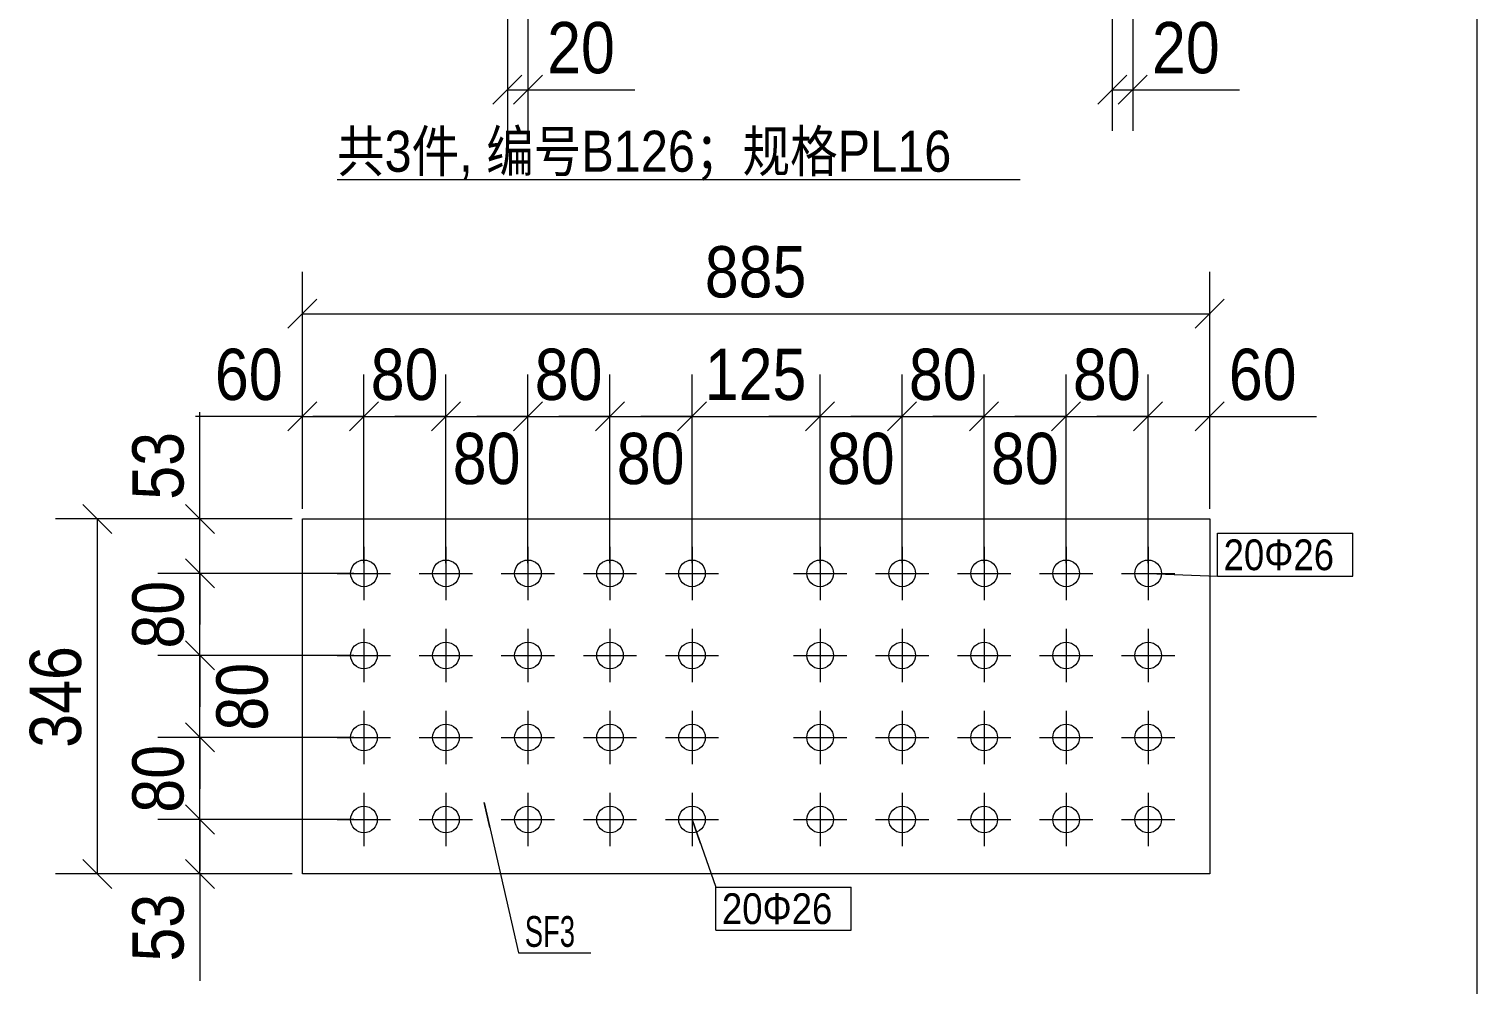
# Model space of a CAD drawing. Header units: inches. Extents: x 0 to 1938, y -2180 to 0.
# Drawn here: x 1143.7 to 1285, y -1586.9 to -1493.8 of the extents above; entities that cross this region are included whole.
import ezdxf

# ---------------------------------------------------------------- set-up
doc = ezdxf.new("R2010")
doc.units = ezdxf.units.IN
doc.header["$MEASUREMENT"] = 0
doc.linetypes.add('XKITLINE00', pattern=[0])
for name, color, linetype, lineweight in [('Bolt', 7, 'Continuous', 0), ('BoltMark', 3, 'Continuous', 0), ('DrawingSheet', 5, 'Continuous', 0), ('OtherObjectType', 1, 'Continuous', 0), ('Part', 2, 'Continuous', 0), ('PartMark', 3, 'Continuous', 0), ('Z-DIMENSIONS', 1, 'Continuous', 0)]:
    doc.layers.add(name, color=color, linetype=linetype, lineweight=lineweight)
doc.styles.add('Arial Narrow', font='ARIAL.TTF')
doc.styles.add('romsim', font='ARIAL.TTF')
doc.styles.add('宋体', font='ARIAL.TTF')

# ---------------------------------------------------------------- blocks, each defined once
blk = doc.blocks.new('*A1588')
at = {"layer": 'Bolt', "color": 2, "linetype": 'XKITLINE00', "lineweight": 0}
for p, q in [((526.42, 200.7), (526.42, 195.5)), ((534.42, 200.7), (534.42, 195.5)), ((542.42, 200.7), (542.42, 195.5)), ((550.42, 200.7), (550.42, 195.5)), ((558.42, 200.7), (558.42, 195.5)), ((523.82, 198.1), (529.02, 198.1)), ((531.82, 198.1), (537.02, 198.1)), ((539.82, 198.1), (545.02, 198.1)), ((547.82, 198.1), (553.02, 198.1)), ((555.82, 198.1), (561.02, 198.1)), ((526.42, 192.7), (526.42, 187.5)), ((534.42, 192.7), (534.42, 187.5)), ((542.42, 192.7), (542.42, 187.5)), ((550.42, 192.7), (550.42, 187.5)), ((558.42, 192.7), (558.42, 187.5)), ((523.82, 190.1), (529.02, 190.1)), ((531.82, 190.1), (537.02, 190.1)), ((539.82, 190.1), (545.02, 190.1)), ((547.82, 190.1), (553.02, 190.1)), ((555.82, 190.1), (561.02, 190.1)), ((526.42, 184.7), (526.42, 179.5)), ((534.42, 184.7), (534.42, 179.5)), ((542.42, 184.7), (542.42, 179.5)), ((550.42, 184.7), (550.42, 179.5)), ((558.42, 184.7), (558.42, 179.5)), ((523.82, 182.1), (529.02, 182.1)), ((531.82, 182.1), (537.02, 182.1)), ((539.82, 182.1), (545.02, 182.1)), ((547.82, 182.1), (553.02, 182.1)), ((555.82, 182.1), (561.02, 182.1)), ((526.42, 176.7), (526.42, 171.5)), ((534.42, 176.7), (534.42, 171.5)), ((542.42, 176.7), (542.42, 171.5)), ((550.42, 176.7), (550.42, 171.5)), ((558.42, 176.7), (558.42, 171.5)), ((523.82, 174.1), (529.02, 174.1)), ((531.82, 174.1), (537.02, 174.1)), ((539.82, 174.1), (545.02, 174.1)), ((547.82, 174.1), (553.02, 174.1)), ((555.82, 174.1), (561.02, 174.1))]:
    blk.add_line(p, q, dxfattribs=at)
for centre in [(526.42, 198.1), (534.42, 198.1), (542.42, 198.1), (550.42, 198.1), (558.42, 198.1), (526.42, 190.1), (534.42, 190.1), (542.42, 190.1), (550.42, 190.1), (558.42, 190.1), (526.42, 182.1), (534.42, 182.1), (542.42, 182.1), (550.42, 182.1), (558.42, 182.1), (526.42, 174.1), (534.42, 174.1), (542.42, 174.1), (550.42, 174.1), (558.42, 174.1)]:
    blk.add_circle(centre, 1.3, dxfattribs=at)
blk = doc.blocks.new('*A1589')
at = {"layer": 'Bolt', "color": 2, "linetype": 'XKITLINE00', "lineweight": 0}
for p, q in [((570.92, 200.7), (570.92, 195.5)), ((578.92, 200.7), (578.92, 195.5)), ((586.92, 200.7), (586.92, 195.5)), ((594.92, 200.7), (594.92, 195.5)), ((602.92, 200.7), (602.92, 195.5)), ((568.32, 198.1), (573.52, 198.1)), ((576.32, 198.1), (581.52, 198.1)), ((584.32, 198.1), (589.52, 198.1)), ((592.32, 198.1), (597.52, 198.1)), ((600.32, 198.1), (605.52, 198.1)), ((570.92, 192.7), (570.92, 187.5)), ((578.92, 192.7), (578.92, 187.5)), ((586.92, 192.7), (586.92, 187.5)), ((594.92, 192.7), (594.92, 187.5)), ((602.92, 192.7), (602.92, 187.5)), ((568.32, 190.1), (573.52, 190.1)), ((576.32, 190.1), (581.52, 190.1)), ((584.32, 190.1), (589.52, 190.1)), ((592.32, 190.1), (597.52, 190.1)), ((600.32, 190.1), (605.52, 190.1)), ((570.92, 184.7), (570.92, 179.5)), ((578.92, 184.7), (578.92, 179.5)), ((586.92, 184.7), (586.92, 179.5)), ((594.92, 184.7), (594.92, 179.5)), ((602.92, 184.7), (602.92, 179.5)), ((568.32, 182.1), (573.52, 182.1)), ((576.32, 182.1), (581.52, 182.1)), ((584.32, 182.1), (589.52, 182.1)), ((592.32, 182.1), (597.52, 182.1)), ((600.32, 182.1), (605.52, 182.1)), ((570.92, 176.7), (570.92, 171.5)), ((578.92, 176.7), (578.92, 171.5)), ((586.92, 176.7), (586.92, 171.5)), ((594.92, 176.7), (594.92, 171.5)), ((602.92, 176.7), (602.92, 171.5)), ((568.32, 174.1), (573.52, 174.1)), ((576.32, 174.1), (581.52, 174.1)), ((584.32, 174.1), (589.52, 174.1)), ((592.32, 174.1), (597.52, 174.1)), ((600.32, 174.1), (605.52, 174.1))]:
    blk.add_line(p, q, dxfattribs=at)
for centre in [(570.92, 198.1), (578.92, 198.1), (586.92, 198.1), (594.92, 198.1), (602.92, 198.1), (570.92, 190.1), (578.92, 190.1), (586.92, 190.1), (594.92, 190.1), (602.92, 190.1), (570.92, 182.1), (578.92, 182.1), (586.92, 182.1), (594.92, 182.1), (602.92, 182.1), (570.92, 174.1), (578.92, 174.1), (586.92, 174.1), (594.92, 174.1), (602.92, 174.1)]:
    blk.add_circle(centre, 1.3, dxfattribs=at)
blk = doc.blocks.new('*A1590')
at = {"layer": 'Part', "color": 2, "linetype": 'XKITLINE00', "lineweight": 0}
for p, q in [((520.42, 168.8), (520.42, 203.4)), ((520.42, 203.4), (608.92, 203.4)), ((608.92, 203.4), (608.92, 168.8)), ((608.92, 168.8), (520.42, 168.8))]:
    blk.add_line(p, q, dxfattribs=at)
blk = doc.blocks.new('*A1597')
at = {"layer": 'DrawingSheet', "color": 5, "linetype": 'XKITLINE00', "lineweight": 0}
blk.add_line((635, 5), (635, 425), dxfattribs=at)
blk = doc.blocks.new('*A1889')
at = {"layer": 'OtherObjectType', "color": 6, "linetype": 'XKITLINE00', "lineweight": 0}
blk.add_line((523.79, 236.5), (590.44, 236.5), dxfattribs=at)
at = {"layer": 'OtherObjectType', "color": 3, "style": '宋体', "width": 0.85}
blk.add_text('共3件, 编号B126；规格PL16', height=4, dxfattribs=at).set_placement((523.79, 237.25))
blk = doc.blocks.new('*A1890')
at = {"layer": 'Z-DIMENSIONS', "color": 4, "linetype": 'XKITLINE00', "lineweight": 0}
for p, q in [((540.42, 256.25), (540.42, 241.25)), ((542.42, 254.25), (542.42, 241.25)), ((541.83, 246.67), (539, 243.84)), ((543.83, 246.67), (541, 243.84)), ((540.42, 245.25), (542.42, 245.25)), ((542.42, 245.25), (552.83, 245.25)), ((542.42, 245.25), (552.83, 245.25))]:
    blk.add_line(p, q, dxfattribs=at)
at = {"layer": 'Z-DIMENSIONS', "color": 7}
for p in [(540.42, 245.25), (542.42, 245.25)]:
    blk.add_point(p, dxfattribs=at)
at = {"layer": 'Z-DIMENSIONS', "color": 7, "style": 'Arial Narrow', "width": 0.85}
blk.add_text('20', height=5, dxfattribs=at).set_placement((544.29, 246.85))
blk = doc.blocks.new('*A1891')
at = {"layer": 'Z-DIMENSIONS', "color": 4, "linetype": 'XKITLINE00', "lineweight": 0}
for p, q in [((601.42, 256.25), (601.42, 241.25)), ((599.42, 254.25), (599.42, 241.25)), ((600.83, 246.67), (598, 243.84)), ((602.83, 246.67), (600, 243.84)), ((599.42, 245.25), (601.42, 245.25)), ((601.42, 245.25), (611.83, 245.25)), ((601.42, 245.25), (611.83, 245.25))]:
    blk.add_line(p, q, dxfattribs=at)
at = {"layer": 'Z-DIMENSIONS', "color": 7}
for p in [(599.42, 245.25), (601.42, 245.25)]:
    blk.add_point(p, dxfattribs=at)
at = {"layer": 'Z-DIMENSIONS', "color": 7, "style": 'Arial Narrow', "width": 0.85}
blk.add_text('20', height=5, dxfattribs=at).set_placement((603.29, 246.85))
blk = doc.blocks.new('*A1918')
at = {"layer": 'Z-DIMENSIONS', "color": 4, "linetype": 'XKITLINE00', "lineweight": 0}
for p, q in [((499, 204.82), (501.83, 201.99)), ((519.42, 203.4), (496.32, 203.4)), ((500.42, 168.8), (500.42, 203.4)), ((499, 170.22), (501.83, 167.39)), ((519.42, 168.8), (496.32, 168.8))]:
    blk.add_line(p, q, dxfattribs=at)
at = {"layer": 'Z-DIMENSIONS', "color": 7}
for p in [(500.42, 203.4), (500.42, 168.8)]:
    blk.add_point(p, dxfattribs=at)
at = {"layer": 'Z-DIMENSIONS', "color": 7, "style": 'Arial Narrow', "width": 0.85}
blk.add_text('346', height=5, rotation=90.0002, dxfattribs=at).set_placement((498.82, 181.1))
blk = doc.blocks.new('*A1919')
at = {"layer": 'Z-DIMENSIONS', "color": 4, "linetype": 'XKITLINE00', "lineweight": 0}
for p, q in [((520.42, 204.4), (520.42, 227.5)), ((608.92, 204.4), (608.92, 227.5)), ((521.83, 224.82), (519, 221.99)), ((610.33, 224.82), (607.5, 221.99)), ((520.42, 223.4), (608.92, 223.4))]:
    blk.add_line(p, q, dxfattribs=at)
at = {"layer": 'Z-DIMENSIONS', "color": 7}
for p in [(520.42, 223.4), (608.92, 223.4)]:
    blk.add_point(p, dxfattribs=at)
at = {"layer": 'Z-DIMENSIONS', "color": 7, "style": 'Arial Narrow', "width": 0.85}
blk.add_text('885', height=5, dxfattribs=at).set_placement((559.67, 225))
blk = doc.blocks.new('*A1920')
at = {"layer": 'Z-DIMENSIONS', "color": 4, "linetype": 'XKITLINE00', "lineweight": 0}
for p, q in [((510.42, 174.1), (510.42, 179.1)), ((509, 175.52), (511.83, 172.69)), ((525.42, 174.1), (506.32, 174.1)), ((510.42, 168.8), (510.42, 174.1)), ((509, 170.22), (511.83, 167.39)), ((519.42, 168.8), (506.32, 168.8)), ((510.42, 168.8), (510.42, 158.39)), ((510.42, 168.8), (510.42, 158.39))]:
    blk.add_line(p, q, dxfattribs=at)
at = {"layer": 'Z-DIMENSIONS', "color": 7}
for p in [(510.42, 174.1), (510.42, 168.8)]:
    blk.add_point(p, dxfattribs=at)
at = {"layer": 'Z-DIMENSIONS', "color": 7, "style": 'Arial Narrow', "width": 0.85}
blk.add_text('53', height=5, rotation=90.0002, dxfattribs=at).set_placement((508.82, 160.26))
blk = doc.blocks.new('*A1921')
at = {"layer": 'Z-DIMENSIONS', "color": 4, "linetype": 'XKITLINE00', "lineweight": 0}
for p, q in [((510.42, 182.1), (510.42, 187.1)), ((509, 183.52), (511.83, 180.69)), ((525.42, 182.1), (506.32, 182.1)), ((510.42, 174.1), (510.42, 182.1)), ((509, 175.52), (511.83, 172.69)), ((525.42, 174.1), (506.32, 174.1)), ((510.42, 174.1), (510.42, 169.1))]:
    blk.add_line(p, q, dxfattribs=at)
at = {"layer": 'Z-DIMENSIONS', "color": 7}
for p in [(510.42, 182.1), (510.42, 174.1)]:
    blk.add_point(p, dxfattribs=at)
at = {"layer": 'Z-DIMENSIONS', "color": 7, "style": 'Arial Narrow', "width": 0.85}
blk.add_text('80', height=5, rotation=90.0002, dxfattribs=at).set_placement((508.82, 174.77))
blk = doc.blocks.new('*A1922')
at = {"layer": 'Z-DIMENSIONS', "color": 4, "linetype": 'XKITLINE00', "lineweight": 0}
for p, q in [((510.42, 190.1), (510.42, 195.1)), ((509, 191.52), (511.83, 188.69)), ((525.42, 190.1), (506.42, 190.1)), ((510.42, 182.1), (510.42, 190.1)), ((509, 183.52), (511.83, 180.69)), ((525.42, 182.1), (506.42, 182.1)), ((510.42, 182.1), (510.42, 177.1))]:
    blk.add_line(p, q, dxfattribs=at)
at = {"layer": 'Z-DIMENSIONS', "color": 7}
for p in [(510.42, 190.1), (510.42, 182.1)]:
    blk.add_point(p, dxfattribs=at)
at = {"layer": 'Z-DIMENSIONS', "color": 7, "style": 'Arial Narrow', "width": 0.85}
blk.add_text('80', height=5, rotation=90.0002, dxfattribs=at).set_placement((517.02, 182.77))
blk = doc.blocks.new('*A1923')
at = {"layer": 'Z-DIMENSIONS', "color": 4, "linetype": 'XKITLINE00', "lineweight": 0}
for p, q in [((510.42, 198.1), (510.42, 203.1)), ((509, 199.52), (511.83, 196.69)), ((525.42, 198.1), (506.32, 198.1)), ((510.42, 190.1), (510.42, 198.1)), ((509, 191.52), (511.83, 188.69)), ((525.42, 190.1), (506.32, 190.1)), ((510.42, 190.1), (510.42, 185.1))]:
    blk.add_line(p, q, dxfattribs=at)
at = {"layer": 'Z-DIMENSIONS', "color": 7}
for p in [(510.42, 198.1), (510.42, 190.1)]:
    blk.add_point(p, dxfattribs=at)
at = {"layer": 'Z-DIMENSIONS', "color": 7, "style": 'Arial Narrow', "width": 0.85}
blk.add_text('80', height=5, rotation=90.0002, dxfattribs=at).set_placement((508.82, 190.77))
blk = doc.blocks.new('*A1924')
at = {"layer": 'Z-DIMENSIONS', "color": 4, "linetype": 'XKITLINE00', "lineweight": 0}
for p, q in [((510.42, 203.4), (510.42, 213.82)), ((510.42, 203.4), (510.42, 213.82)), ((509, 204.82), (511.83, 201.99)), ((519.42, 203.4), (506.32, 203.4)), ((510.42, 198.1), (510.42, 203.4)), ((509, 199.52), (511.83, 196.69)), ((525.42, 198.1), (506.32, 198.1)), ((510.42, 198.1), (510.42, 193.1))]:
    blk.add_line(p, q, dxfattribs=at)
at = {"layer": 'Z-DIMENSIONS', "color": 7}
for p in [(510.42, 203.4), (510.42, 198.1)]:
    blk.add_point(p, dxfattribs=at)
at = {"layer": 'Z-DIMENSIONS', "color": 7, "style": 'Arial Narrow', "width": 0.85}
blk.add_text('53', height=5, rotation=90.0002, dxfattribs=at).set_placement((508.82, 205.28))
blk = doc.blocks.new('*A1925')
at = {"layer": 'Z-DIMENSIONS', "color": 4, "linetype": 'XKITLINE00', "lineweight": 0}
for p, q in [((586.92, 199.1), (586.92, 217.4)), ((594.92, 199.1), (594.92, 217.4)), ((588.33, 214.82), (585.5, 211.99)), ((596.33, 214.82), (593.5, 211.99)), ((586.92, 213.4), (581.92, 213.4)), ((586.92, 213.4), (594.92, 213.4)), ((594.92, 213.4), (599.92, 213.4))]:
    blk.add_line(p, q, dxfattribs=at)
at = {"layer": 'Z-DIMENSIONS', "color": 7}
for p in [(586.92, 213.4), (594.92, 213.4)]:
    blk.add_point(p, dxfattribs=at)
at = {"layer": 'Z-DIMENSIONS', "color": 7, "style": 'Arial Narrow', "width": 0.85}
blk.add_text('80', height=5, dxfattribs=at).set_placement((587.58, 206.8))
blk = doc.blocks.new('*A1926')
at = {"layer": 'Z-DIMENSIONS', "color": 4, "linetype": 'XKITLINE00', "lineweight": 0}
for p, q in [((594.92, 199.1), (594.92, 217.5)), ((602.92, 199.1), (602.92, 217.5)), ((596.33, 214.82), (593.5, 211.99)), ((604.33, 214.82), (601.5, 211.99)), ((594.92, 213.4), (589.92, 213.4)), ((594.92, 213.4), (602.92, 213.4)), ((602.92, 213.4), (607.92, 213.4))]:
    blk.add_line(p, q, dxfattribs=at)
at = {"layer": 'Z-DIMENSIONS', "color": 7}
for p in [(594.92, 213.4), (602.92, 213.4)]:
    blk.add_point(p, dxfattribs=at)
at = {"layer": 'Z-DIMENSIONS', "color": 7, "style": 'Arial Narrow', "width": 0.85}
blk.add_text('80', height=5, dxfattribs=at).set_placement((595.58, 215))
blk = doc.blocks.new('*A1927')
at = {"layer": 'Z-DIMENSIONS', "color": 4, "linetype": 'XKITLINE00', "lineweight": 0}
for p, q in [((602.92, 199.1), (602.92, 217.5)), ((608.92, 204.4), (608.92, 217.5)), ((604.33, 214.82), (601.5, 211.99)), ((610.33, 214.82), (607.5, 211.99)), ((602.92, 213.4), (597.92, 213.4)), ((602.92, 213.4), (608.92, 213.4)), ((608.92, 213.4), (619.33, 213.4)), ((608.92, 213.4), (619.33, 213.4))]:
    blk.add_line(p, q, dxfattribs=at)
at = {"layer": 'Z-DIMENSIONS', "color": 7}
for p in [(602.92, 213.4), (608.92, 213.4)]:
    blk.add_point(p, dxfattribs=at)
at = {"layer": 'Z-DIMENSIONS', "color": 7, "style": 'Arial Narrow', "width": 0.85}
blk.add_text('60', height=5, dxfattribs=at).set_placement((610.79, 215))
blk = doc.blocks.new('*A1928')
at = {"layer": 'Z-DIMENSIONS', "color": 4, "linetype": 'XKITLINE00', "lineweight": 0}
for p, q in [((520.42, 204.4), (520.42, 217.5)), ((526.42, 199.1), (526.42, 217.5)), ((521.83, 214.82), (519, 211.99)), ((527.83, 214.82), (525, 211.99)), ((520.42, 213.4), (510, 213.4)), ((520.42, 213.4), (510, 213.4)), ((520.42, 213.4), (526.42, 213.4)), ((526.42, 213.4), (531.42, 213.4))]:
    blk.add_line(p, q, dxfattribs=at)
at = {"layer": 'Z-DIMENSIONS', "color": 7}
for p in [(520.42, 213.4), (526.42, 213.4)]:
    blk.add_point(p, dxfattribs=at)
at = {"layer": 'Z-DIMENSIONS', "color": 7, "style": 'Arial Narrow', "width": 0.85}
blk.add_text('60', height=5, dxfattribs=at).set_placement((511.88, 215))
blk = doc.blocks.new('*A1929')
at = {"layer": 'Z-DIMENSIONS', "color": 4, "linetype": 'XKITLINE00', "lineweight": 0}
for p, q in [((526.42, 199.1), (526.42, 217.5)), ((534.42, 199.1), (534.42, 217.5)), ((527.83, 214.82), (525, 211.99)), ((535.83, 214.82), (533, 211.99)), ((526.42, 213.4), (521.42, 213.4)), ((526.42, 213.4), (534.42, 213.4)), ((534.42, 213.4), (539.42, 213.4))]:
    blk.add_line(p, q, dxfattribs=at)
at = {"layer": 'Z-DIMENSIONS', "color": 7}
for p in [(526.42, 213.4), (534.42, 213.4)]:
    blk.add_point(p, dxfattribs=at)
at = {"layer": 'Z-DIMENSIONS', "color": 7, "style": 'Arial Narrow', "width": 0.85}
blk.add_text('80', height=5, dxfattribs=at).set_placement((527.08, 215))
blk = doc.blocks.new('*A1930')
at = {"layer": 'Z-DIMENSIONS', "color": 4, "linetype": 'XKITLINE00', "lineweight": 0}
for p, q in [((534.42, 199.1), (534.42, 217.4)), ((542.42, 199.1), (542.42, 217.4)), ((535.83, 214.82), (533, 211.99)), ((543.83, 214.82), (541, 211.99)), ((534.42, 213.4), (529.42, 213.4)), ((534.42, 213.4), (542.42, 213.4)), ((542.42, 213.4), (547.42, 213.4))]:
    blk.add_line(p, q, dxfattribs=at)
at = {"layer": 'Z-DIMENSIONS', "color": 7}
for p in [(534.42, 213.4), (542.42, 213.4)]:
    blk.add_point(p, dxfattribs=at)
at = {"layer": 'Z-DIMENSIONS', "color": 7, "style": 'Arial Narrow', "width": 0.85}
blk.add_text('80', height=5, dxfattribs=at).set_placement((535.08, 206.8))
blk = doc.blocks.new('*A1931')
at = {"layer": 'Z-DIMENSIONS', "color": 4, "linetype": 'XKITLINE00', "lineweight": 0}
for p, q in [((542.42, 199.1), (542.42, 217.5)), ((550.42, 199.1), (550.42, 217.5)), ((543.83, 214.82), (541, 211.99)), ((551.83, 214.82), (549, 211.99)), ((542.42, 213.4), (537.42, 213.4)), ((542.42, 213.4), (550.42, 213.4)), ((550.42, 213.4), (555.42, 213.4))]:
    blk.add_line(p, q, dxfattribs=at)
at = {"layer": 'Z-DIMENSIONS', "color": 7}
for p in [(542.42, 213.4), (550.42, 213.4)]:
    blk.add_point(p, dxfattribs=at)
at = {"layer": 'Z-DIMENSIONS', "color": 7, "style": 'Arial Narrow', "width": 0.85}
blk.add_text('80', height=5, dxfattribs=at).set_placement((543.08, 215))
blk = doc.blocks.new('*A1932')
at = {"layer": 'Z-DIMENSIONS', "color": 4, "linetype": 'XKITLINE00', "lineweight": 0}
for p, q in [((550.42, 199.1), (550.42, 217.4)), ((558.42, 199.1), (558.42, 217.4)), ((551.83, 214.82), (549, 211.99)), ((559.83, 214.82), (557, 211.99)), ((550.42, 213.4), (545.42, 213.4)), ((550.42, 213.4), (558.42, 213.4)), ((558.42, 213.4), (563.42, 213.4))]:
    blk.add_line(p, q, dxfattribs=at)
at = {"layer": 'Z-DIMENSIONS', "color": 7}
for p in [(550.42, 213.4), (558.42, 213.4)]:
    blk.add_point(p, dxfattribs=at)
at = {"layer": 'Z-DIMENSIONS', "color": 7, "style": 'Arial Narrow', "width": 0.85}
blk.add_text('80', height=5, dxfattribs=at).set_placement((551.08, 206.8))
blk = doc.blocks.new('*A1933')
at = {"layer": 'Z-DIMENSIONS', "color": 4, "linetype": 'XKITLINE00', "lineweight": 0}
for p, q in [((558.42, 199.1), (558.42, 217.5)), ((570.92, 199.1), (570.92, 217.5)), ((559.83, 214.82), (557, 211.99)), ((572.33, 214.82), (569.5, 211.99)), ((558.42, 213.4), (553.42, 213.4)), ((558.42, 213.4), (570.92, 213.4)), ((570.92, 213.4), (575.92, 213.4))]:
    blk.add_line(p, q, dxfattribs=at)
at = {"layer": 'Z-DIMENSIONS', "color": 7}
for p in [(558.42, 213.4), (570.92, 213.4)]:
    blk.add_point(p, dxfattribs=at)
at = {"layer": 'Z-DIMENSIONS', "color": 7, "style": 'Arial Narrow', "width": 0.85}
blk.add_text('125', height=5, dxfattribs=at).set_placement((559.67, 215))
blk = doc.blocks.new('*A1934')
at = {"layer": 'Z-DIMENSIONS', "color": 4, "linetype": 'XKITLINE00', "lineweight": 0}
for p, q in [((570.92, 199.1), (570.92, 217.4)), ((578.92, 199.1), (578.92, 217.4)), ((572.33, 214.82), (569.5, 211.99)), ((580.33, 214.82), (577.5, 211.99)), ((570.92, 213.4), (565.92, 213.4)), ((570.92, 213.4), (578.92, 213.4)), ((578.92, 213.4), (583.92, 213.4))]:
    blk.add_line(p, q, dxfattribs=at)
at = {"layer": 'Z-DIMENSIONS', "color": 7}
for p in [(570.92, 213.4), (578.92, 213.4)]:
    blk.add_point(p, dxfattribs=at)
at = {"layer": 'Z-DIMENSIONS', "color": 7, "style": 'Arial Narrow', "width": 0.85}
blk.add_text('80', height=5, dxfattribs=at).set_placement((571.58, 206.8))
blk = doc.blocks.new('*A1935')
at = {"layer": 'Z-DIMENSIONS', "color": 4, "linetype": 'XKITLINE00', "lineweight": 0}
for p, q in [((578.92, 199.1), (578.92, 217.5)), ((586.92, 199.1), (586.92, 217.5)), ((580.33, 214.82), (577.5, 211.99)), ((588.33, 214.82), (585.5, 211.99)), ((578.92, 213.4), (573.92, 213.4)), ((578.92, 213.4), (586.92, 213.4)), ((586.92, 213.4), (591.92, 213.4))]:
    blk.add_line(p, q, dxfattribs=at)
at = {"layer": 'Z-DIMENSIONS', "color": 7}
for p in [(578.92, 213.4), (586.92, 213.4)]:
    blk.add_point(p, dxfattribs=at)
at = {"layer": 'Z-DIMENSIONS', "color": 7, "style": 'Arial Narrow', "width": 0.85}
blk.add_text('80', height=5, dxfattribs=at).set_placement((579.58, 215))
blk = doc.blocks.new('*A1936')
at = {"layer": 'BoltMark', "color": 1, "linetype": 'XKITLINE00', "lineweight": 0}
for p, q in [((558.42, 174.1), (560.74, 167.51)), ((559.25, 171.75), (558.42, 174.1)), ((560.74, 167.51), (573.94, 167.51)), ((560.74, 163.31), (560.74, 167.51)), ((573.94, 163.31), (573.94, 167.51)), ((560.74, 163.31), (573.94, 163.31))]:
    blk.add_line(p, q, dxfattribs=at)
at = {"layer": 'BoltMark', "color": 4, "style": '宋体', "width": 0.85}
blk.add_text('20Φ26', height=3, dxfattribs=at).set_placement((561.34, 163.91))
blk = doc.blocks.new('*A1937')
at = {"layer": 'BoltMark', "color": 1, "linetype": 'XKITLINE00', "lineweight": 0}
for p, q in [((609.68, 202.01), (622.87, 202.01)), ((609.68, 197.81), (609.68, 202.01)), ((622.87, 197.81), (622.87, 202.01)), ((602.92, 198.1), (609.68, 197.81)), ((605.41, 198), (602.92, 198.1)), ((609.68, 197.81), (622.87, 197.81))]:
    blk.add_line(p, q, dxfattribs=at)
at = {"layer": 'BoltMark', "color": 4, "style": '宋体', "width": 0.85}
blk.add_text('20Φ26', height=3, dxfattribs=at).set_placement((610.28, 198.41))
blk = doc.blocks.new('*A1938')
at = {"layer": 'PartMark', "color": 4, "linetype": 'XKITLINE00', "lineweight": 0}
for p, q in [((538.14, 175.75), (541.51, 161.09)), ((538.7, 173.32), (538.14, 175.75)), ((541.51, 161.09), (548.55, 161.09))]:
    blk.add_line(p, q, dxfattribs=at)
at = {"layer": 'PartMark', "color": 4, "style": 'romsim', "width": 0.6375}
blk.add_text('SF3', height=3, dxfattribs=at).set_placement((542.11, 161.69))
blk = doc.blocks.new('P详图~009 (PL16mm零件图1)')
at = {"lineweight": 0}
for name in ['*A1597', '*A1890', '*A1891', '*A1889', '*A1919', '*A1928', '*A1929', '*A1931', '*A1933', '*A1935', '*A1926', '*A1927', '*A1930', '*A1932', '*A1934', '*A1925', '*A1924', '*A1918', '*A1923', '*A1590', '*A1588', '*A1589', '*A1922', '*A1921', '*A1920']:
    blk.add_blockref(name, (0, 0), dxfattribs=at)
at = {"layer": 'BoltMark', "lineweight": 0}
for name in ['*A1937', '*A1936']:
    blk.add_blockref(name, (0, 0), dxfattribs=at)
at = {"layer": 'PartMark', "lineweight": 0}
blk.add_blockref('*A1938', (0, 0), dxfattribs=at)

msp = doc.modelspace()

# ---------------------------------------------------------------- block references
msp.add_blockref('P详图~009 (PL16mm零件图1)', (650, -1745))

doc.saveas('drawing.dxf')
